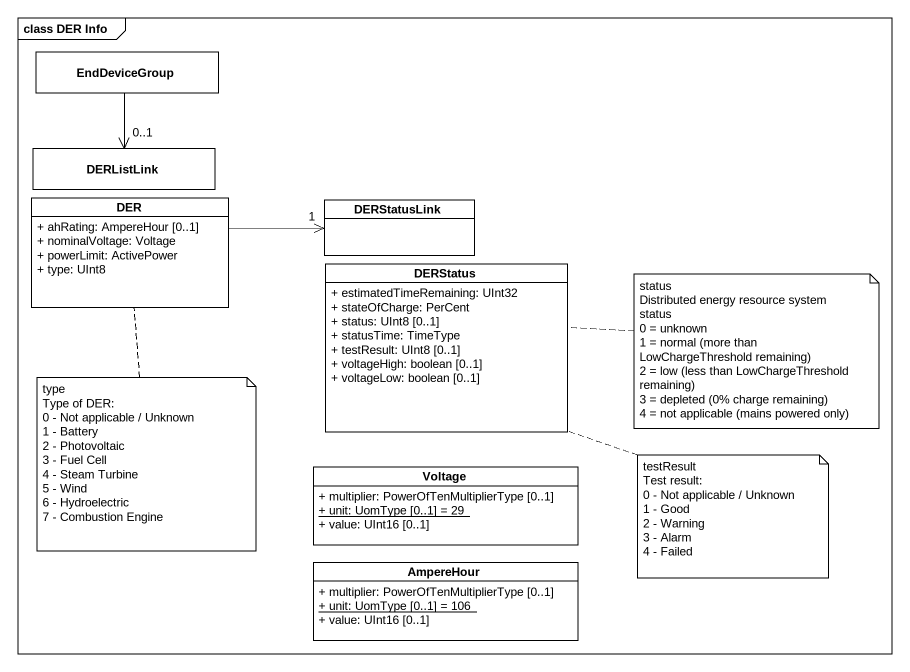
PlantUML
@startuml
mainframe class DER Info
hide circle
hide empty members
skinparam classAttributeIconSize 0
class EndDeviceGroup
class DERListLink
class DER {
  + ahRating: AmpereHour [0..1]
  + nominalVoltage: Voltage
  + powerLimit: ActivePower
  + type: UInt8
}
class DERStatusLink
class DERStatus {
  + estimatedTimeRemaining: UInt32
  + stateOfCharge: PerCent
  + status: UInt8 [0..1]
  + statusTime: TimeType
  + testResult: UInt8 [0..1]
  + voltageHigh: boolean [0..1]
  + voltageLow: boolean [0..1]
}
class Voltage {
  + multiplier: PowerOfTenMultiplierType [0..1]
  {static} + unit: UomType [0..1] = 29
  + value: UInt16 [0..1]
}
class AmpereHour {
  + multiplier: PowerOfTenMultiplierType [0..1]
  {static} + unit: UomType [0..1] = 106
  + value: UInt16 [0..1]
}
EndDeviceGroup --> "0..1" DERListLink
DER -right-> "1" DERStatusLink
note right of DERStatus
  status
  Distributed energy resource system status
  0 = unknown
  1 = normal (more than LowChargeThreshold remaining)
  2 = low (less than LowChargeThreshold remaining)
  3 = depleted (0% charge remaining)
  4 = not applicable (mains powered only)
end note
note bottom of DER
  type
  Type of DER:
  0 - Not applicable / Unknown
  1 - Battery
  2 - Photovoltaic
  3 - Fuel Cell
  4 - Steam Turbine
  5 - Wind
  6 - Hydroelectric
  7 - Combustion Engine
end note
note right of DERStatus
  testResult
  Test result:
  0 - Not applicable / Unknown
  1 - Good
  2 - Warning
  3 - Alarm
  4 - Failed
end note
@enduml
